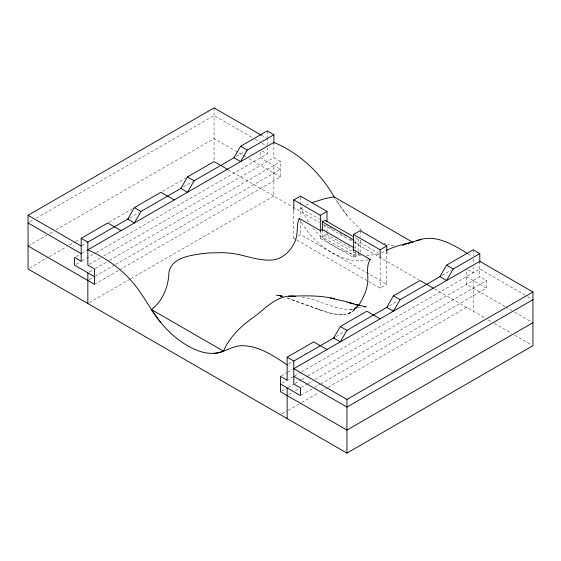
<?xml version="1.0" encoding="UTF-8"?>
<svg xmlns="http://www.w3.org/2000/svg" width="561" height="561" viewBox="0 0 561 561"><rect width="100%" height="100%" fill="white"/><g stroke="black" fill="none" stroke-linecap="round" stroke-linejoin="round"><path stroke-width="0.42" stroke-dasharray="2.81 2.1" d="M357.946 305.92C348.255 320.997 327.421 312.701 314.286 307.996L289.637 298.845M357.434 306.572C354.426 310.696 349.91 313.88 344.742 314.426M357.399 306.383L353.703 309.392L355.33 308.494C337.364 312.814 319.889 298.789 302.091 297.323M357.224 306.608L356.544 307.365L357.764 306.089M357.287 306.587L353.809 309.49L355.408 308.396L352.932 309.644L357.273 307.849L361.375 306.937M357.112 307.239L353.248 309.328L349.931 309.777M308.333 221.89L300.984 208.461L302.456 207.374M29.565 222.093L33.344 219.912M36.367 218.166L214.064 115.573L252.24 137.613M28.05 245.977L46.956 235.066M49.978 233.32L53 231.574M56.03 229.828L214.064 138.588L245.774 156.891M29.565 268.123L48.463 257.204M49.221 256.77L66.612 246.728M69.641 244.982L74.929 241.924M75.686 241.489L80.223 238.874M108.96 222.282L132.403 208.748M162.648 191.287L185.333 178.188M81.955 245.543L87.25 242.485M129.591 218.04L138.665 212.801M183.279 187.044L192.353 181.806M236.209 156.484L245.283 151.246M76.065 256.615L81.359 253.558M81.955 253.214L87.25 250.157M76.065 264.287L81.359 261.23M81.955 260.886L95.728 252.934M96.324 252.59L267.211 153.924L267.211 147.964M89.353 264.287L100.692 257.737M103.722 255.991L273.859 157.76L280.5 161.596L280.5 176.939L119.437 269.932M89.494 271.875L92.824 269.953M95.244 268.558L108.848 260.697M109.521 260.311L280.5 161.596M89.353 279.623L94.648 276.573M95.244 276.229L115.061 264.785M115.657 264.441L280.5 169.268L260.57 157.76L260.57 151.793M94.486 284.336L118.68 270.367M89.353 302.638L130.187 279.069M130.944 278.628L273.859 196.119L273.859 165.432M293.789 211.287L293.789 238.306L295.261 237.457M298.214 235.753L300.43 234.477L386.795 284.336L386.795 254.694M320.359 230.641L320.359 238.306L327.007 234.477L352.673 249.294M358.227 251.419L358.227 239.463L355.569 240.992L355.569 249.519M320.359 238.306L353.577 257.485L360.218 253.649M368.787 281.608L380.155 288.172L386.795 284.336M288.803 363.928L292.127 361.999M336.081 336.628L344.924 331.523M389.334 305.885L397.805 300.991M441.893 275.535L450.981 270.29M281.257 375.954L287.302 372.462M288.059 372.02L292.597 369.404M282.015 383.184L294.111 376.2M294.546 375.954L300.913 372.273M301.671 371.838L479.802 268.992L526.961 296.222M282.015 390.856L287.302 387.798M288.059 387.363L294.111 383.871M294.869 383.436L301.348 379.692M301.671 379.509L307.4 376.2M307.723 376.017L479.802 276.664L486.443 280.5L486.443 288.172L320.85 383.78M288.803 394.607L292.127 392.686M295.479 390.758L298.831 388.822M301.187 387.462L307.239 383.969M307.723 383.689L312.526 380.912M315.324 379.292L486.443 280.5M301.187 395.126L314.041 387.707M314.798 387.272L320.093 384.215M282.015 413.871L287.302 410.813M288.059 410.379L300.913 402.959M301.671 402.518L318.311 392.917M321.334 391.171L327.379 387.679M328.136 387.244L466.514 307.351M381.508 252.976L383.261 251.994A69.894 40.357 0 0 1 385.091 251.04M305.801 205.354L309.602 203.524M351.074 312.372L349.748 313.031M408.317 244.175L409.102 243.902M405.94 244.919L406.739 244.687M368.381 259.855L360.66 260.83L353.185 260.367A89.515 51.682 60 0 1 338.977 256.139C322.736 248.965 309.244 236.202 300.556 220.775M402.658 245.662L403.492 245.508M401.886 245.781L403.64 245.48M378.843 254.161L366.635 255.55M342.925 314.574C334.51 314.742 326.362 312.014 318.473 309.406L320.261 310.009L286.468 297.751M281.622 295.97L278.27 295.689L282.183 296.117M282.176 296.012L277.169 295.275L282.225 296.299L277.968 295.289L281.769 296.299M281.58 296.187L279.105 295.64L282.968 296.201M393.948 245.781L387.378 244.379M279.105 295.64L283.347 296.503M275.262 294.869L282.078 296.355M287.099 297.919L288.677 298.417M383.976 243.243L386.017 243.923M261.223 135.124L267.211 138.581M255.234 139.338L261.223 142.796M261.973 143.23L267.211 146.253M527.712 296.65L532.95 299.679M262.043 150.944L267.211 153.924M467.993 269.848L473.161 272.828L473.161 266.861M466.514 276.664L486.443 288.172M248.789 158.637L280.5 176.939M505.019 306.565L466.514 284.336L466.514 268.992M505.706 306.958L511.814 310.485M514.788 312.204L531.442 321.818M355.211 237.717L358.227 239.463M300.984 208.461L318.823 218.762M319.567 219.19L322.54 220.908M379.089 253.558L360.218 242.661L358.227 243.811L355.211 242.072M329.538 227.247L334.826 230.298M339.356 232.913L344.636 235.964M349.924 239.021L354.454 241.63M228.446 169.899L292.064 206.63M292.821 207.065L319.363 222.394M323.157 224.582L352.743 241.665M353.5 242.1L418.73 279.764M434.656 288.957L485.272 318.178M488.294 319.924L491.324 321.67M494.353 323.416L511.758 333.472M514.788 335.219L531.435 344.833M293.789 238.306L296.061 239.624M296.818 240.059L368.03 281.173M467.839 253.838L471.983 256.665M361.908 230.227C352.336 222.612 344.538 213.033 337.918 202.802M312.765 228.039C322.168 239.491 334.847 248.264 348.942 252.871A101.289 58.477 60 0 0 361.347 255.402M346.936 215.298L335.52 199.127M336.369 200.438L337.14 201.623M479.802 261.321L479.802 276.664M473.161 249.813L473.161 255.781M473.161 259.189L473.161 263.453M473.161 280.5L473.161 311.187M380.155 257.66L380.155 288.172M360.218 230.641L360.218 236.602M360.218 240.017L360.218 251.959M358.227 252.247L358.227 254.799L325.008 235.627L325.008 233.067M355.569 250.367L355.569 256.335L322.351 237.156L322.351 229.484M353.577 249.813L353.577 257.485M327.007 224.33L327.007 231.09M327.007 231.917L327.007 234.477M325.008 224.631L325.008 229.708M300.43 196.988L300.43 217.037M300.43 220.529L300.43 234.477M273.859 142.417L273.859 157.76M267.211 130.916L267.211 136.877M267.211 137.733L267.211 144.549M214.064 107.901L214.064 161.596M350.688 312.568L349.349 313.213L350.688 312.568"/><path stroke-width="0.84" d="M354.061 247.794L322.351 229.484L320.359 230.641L299.202 218.418C296.355 224.765 298.031 232.009 295.991 238.558A72.776 42.019 0 0 1 295.493 240.122A76.429 44.123 0 0 1 291.538 247.745C287.94 252.934 282.842 257.289 276.727 259.147A15.918 9.193 0 0 1 273.691 259.841C258.397 261.685 243.979 254.287 228.93 253.081A51.254 29.593 0 0 0 223.159 252.639L209.989 252.899A90.426 52.208 0 0 0 199.709 253.993C188.11 255.872 171.75 258.214 168.987 272.064C168.475 286.482 163.181 300.401 151.491 309.574C159.226 321.677 168.693 332.82 180.481 341.151A84.213 48.618 60 0 0 194.499 349.244C203.475 353.409 214.162 355.078 223.495 351.144C230.136 335.485 243.179 324.251 256.861 314.854C267.969 305.689 279.855 293.761 295.703 296.404M174.205 199.954L160.916 192.283L134.345 207.626L127.705 219.134L134.345 222.969L140.986 211.462L181.764 187.914M227.352 169.268L214.064 161.596L187.493 176.939L180.845 188.447L187.493 192.283L194.134 180.775L234.701 157.353M273.859 134.752L267.211 130.916L240.641 146.253L233.993 157.76L240.641 161.596L247.282 150.089L273.859 134.752L273.859 143.272M380.155 318.858L366.866 311.187L340.289 326.523L333.648 338.031L340.289 341.866L346.936 330.359L387.469 306.958M433.295 288.172L420.014 280.5L393.436 295.843L386.795 307.351L393.436 311.187L400.084 299.679L440.708 276.222M479.802 253.649L473.161 249.813L446.584 265.157L439.943 276.664L446.584 280.5L453.232 268.992L479.802 253.649L479.802 262.176M358.584 305.619L362.497 298.873L365.499 291.965A115.054 66.422 0 0 0 367.146 285.738C369.229 277.506 365.618 268.523 369.461 260.69A28.478 16.444 0 0 1 370.26 259.448L353.577 249.813M532.95 292.008L346.936 399.404L293.789 368.717L479.802 261.321L532.95 292.008L532.95 345.702L346.936 453.099L28.05 268.992L28.05 215.298L214.064 107.901L261.223 135.124M94.486 276.664L74.557 265.157L74.557 257.485L81.198 261.321L81.198 238.306L107.768 222.969L121.057 230.634M81.198 238.306L87.839 242.142L128.834 218.474M293.789 210.417L293.789 199.954L300.43 196.119L327.007 211.462L327.007 221.686M293.789 199.954L320.359 215.298L327.007 211.462M322.351 230.34L322.351 221.819L325.008 220.284L353.696 236.847M353.577 250.669L353.577 234.47L360.218 230.641L386.795 245.977L386.795 253.824M353.577 234.47L380.155 249.813L386.795 245.977M532.95 322.694L346.936 430.084L280.5 391.732L280.5 376.389L287.141 380.225L287.141 357.21L313.718 341.866L327.007 349.538M287.141 357.21L293.789 361.046L334.454 337.568M532.95 299.679L346.936 407.076L293.789 376.389M412.181 242.724L412.938 242.415L334.075 196.883L331.846 197.248A81.955 47.313 0 0 0 324.994 198.629L311.635 202.682M416.669 240.914C434.193 233.215 452.657 244.266 467.243 253.439M403.576 244.533L421.528 239.267M369.636 259.589L370.26 259.448M214.064 353.374C223.439 352.75 231.314 346.544 240.641 345.702C258.025 345.19 273.298 355.583 287.141 364.881M288.326 296.257C303.718 295.808 319.412 295.002 334.496 298.824L330.71 298.094L345.492 301.495L359.257 305.577L355.036 304.328L366.207 306.804L364.019 306.811M353.367 303.739L347.483 302.26L351.551 303.291M240.641 146.253L247.282 150.089M446.584 265.157L453.232 268.992M322.351 221.819L354.061 240.122M187.493 176.939L194.134 180.775M393.436 295.843L400.084 299.679M134.345 207.626L140.986 211.462M340.289 326.523L346.936 330.359M28.05 215.298L81.198 245.977M28.05 222.969L81.198 253.649M151.491 309.574L223.495 351.144M280.5 384.061L300.43 395.568L300.43 387.896L293.789 384.061L293.789 361.046M28.05 245.977L94.486 284.336L94.486 268.992L87.839 265.157L87.839 242.142M160.916 322.694C151.091 310.591 144.065 296.517 134.345 284.336C122.081 269.119 105.608 257.716 87.839 249.813L273.859 142.417C299.96 153.272 321.095 173.559 334.84 198.068M299.202 218.418L299.651 219.204M380.155 249.813L380.155 257.66M346.936 399.404L346.936 453.099M320.359 215.298L320.359 231.49M287.141 387.896L287.141 418.583M87.839 272.828L87.839 303.515M386.031 250.578A69.894 40.357 0 0 1 410.568 242.794"/></g></svg>
